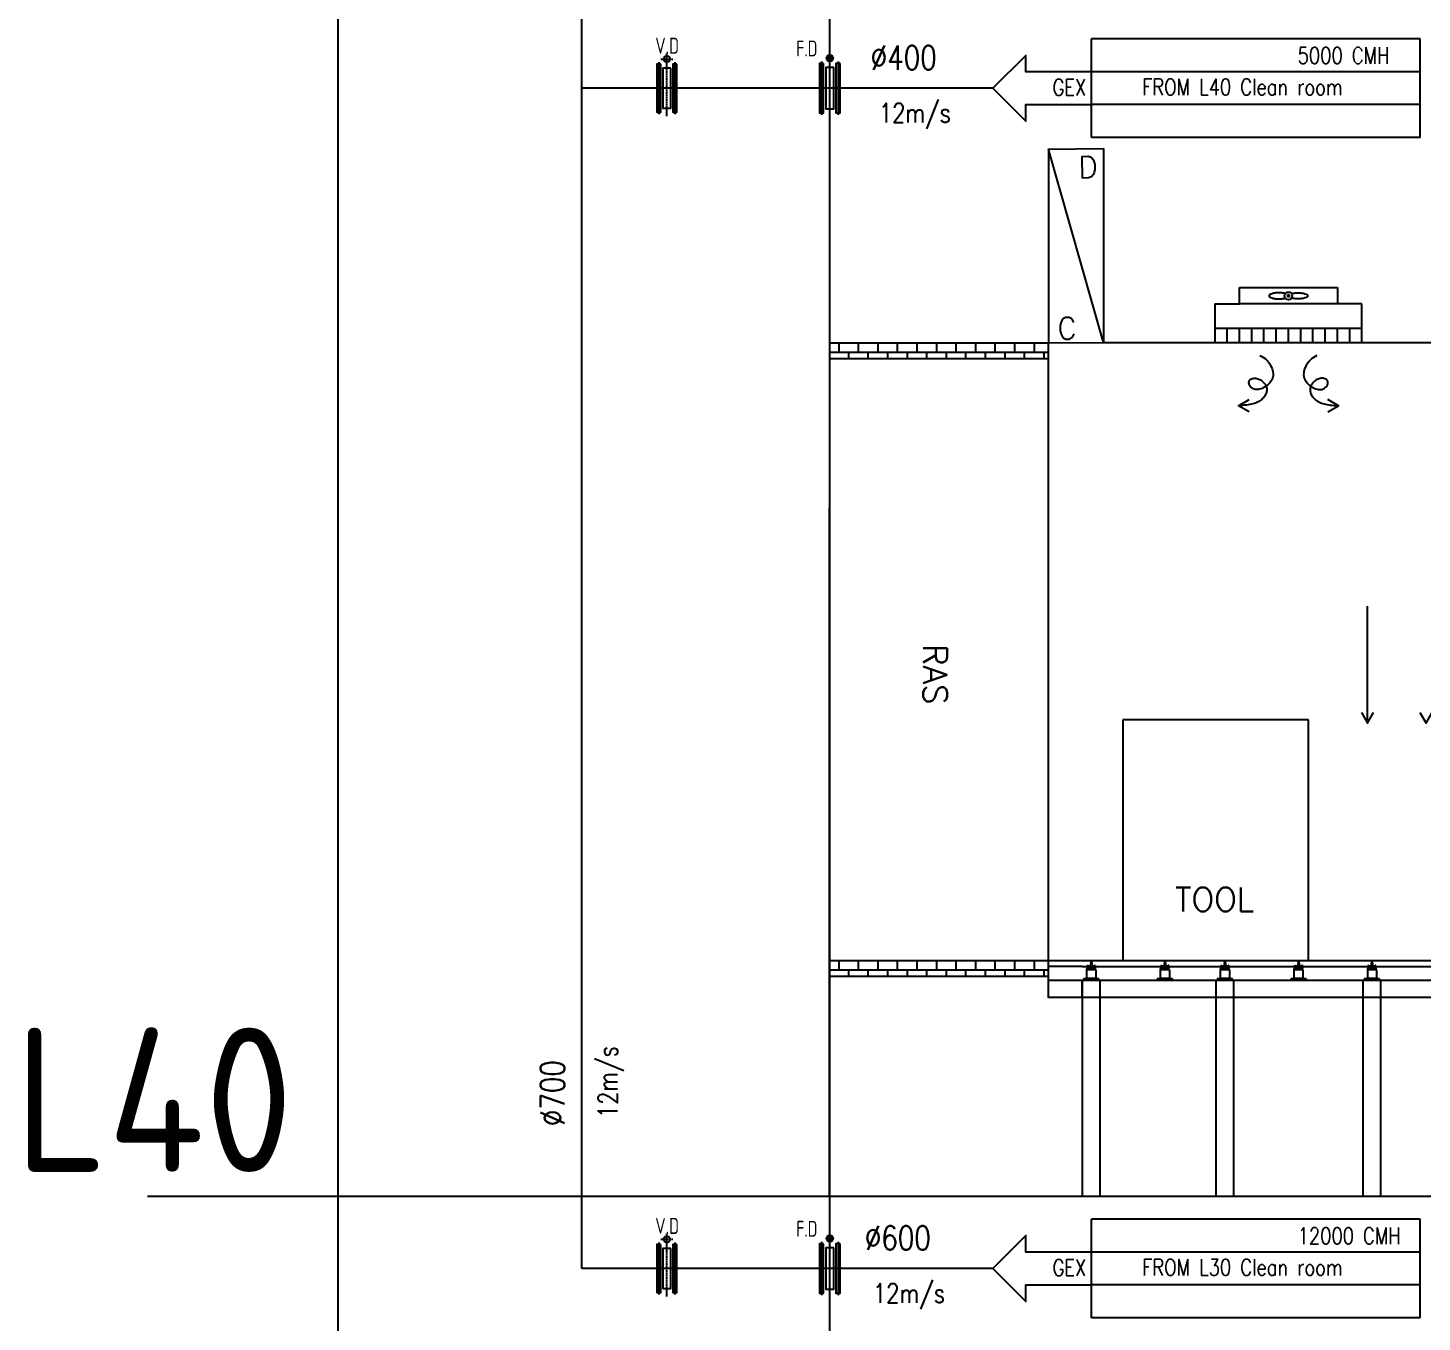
# Model space of a CAD drawing. Header units: millimetres. Extents: x 112 to 18918, y 65 to 12131.
# Drawn here: x 8773 to 11156, y 4526 to 6738 of the extents above; entities that cross this region are included whole.
import ezdxf
from ezdxf.enums import TextEntityAlignment as Align

# ---------------------------------------------------------------- set-up
doc = ezdxf.new("R2010")
doc.units = ezdxf.units.MM
doc.linetypes.add('CENTER', pattern=[2, 1.25, -0.25, 0.25, -0.25])
for name, color, linetype in [('A-DETL-01', 1, 'Continuous'), ('DETL-TXT', 4, 'Continuous'), ('M-CEQPM-MAU', 22, 'Continuous'), ('M-FM-LINE3', 3, 'Continuous'), ('M-HVAC-CMDUCT', 150, 'Continuous'), ('U-EX-TXT', 4, 'Continuous'), ('X-F10A-PID-F0-00-MAMEX-001$0$DRAWING CONNECTOR', 3, 'Continuous'), ('X-F10A-PID-F0-00-MAMEX-001$0$M-_DUCTAME-_E-', 40, 'Continuous'), ('X-F10A-PID-F0-00-MAMEX-001$0$X-F10X-PID-F0-00-MAMEX-001$0$M-_DUCTAME-_E-', 40, 'Continuous')]:
    doc.layers.add(name, color=color, linetype=linetype)
doc.styles.add('AA-TXT', font='isocp.shx', dxfattribs={"bigfont": 'chineset.shx'})
doc.styles.add('STDTEXT', font='simplex.shx', dxfattribs={"bigfont": 'china.shx'})
doc.styles.add('X-F10A-PID-F0-00-MAMEX-001$0$ROMANS', font='romans.shx', dxfattribs={"width": 0.8})

# ---------------------------------------------------------------- blocks, each defined once
blk = doc.blocks.new('X-F10A-PID-F0-00-MAMEX-001$0$Textblock')
for p, q in [((0, 15), (50, 15)), ((0, 15), (0, 0)), ((50, 15), (50, 0)), ((0, 10), (50, 10)), ((0, 5), (50, 5)), ((0, 0), (50, 0))]:
    blk.add_line(p, q)
at = {"style": 'X-F10A-PID-F0-00-MAMEX-001$0$ROMANS', "width": 0.8}
for tag, p in [('X', (2.29, 11.06)), ('LINE2', (2.29, 6.06)), ('LINE3', (2.29, 1.06))]:
    blk.add_attdef(tag, p, '', height=2.5, dxfattribs=at)
blk = doc.blocks.new('X-F10A-PID-F0-00-MAMEX-001$0$PFEILEIN')
at = {"flags": 128}
blk.add_lwpolyline([(15, -2.5), (25, -2.5), (25, -5), (30, 0), (25, 5), (25, 2.5), (15, 2.5)], close=True, dxfattribs=at)
at = {"style": 'X-F10A-PID-F0-00-MAMEX-001$0$ROMANS', "width": 0.8}
blk.add_attdef('MEDIUM', text='', height=2.5, dxfattribs=at).set_placement((15.5, 0), align=Align.MIDDLE_LEFT)

msp = doc.modelspace()

# ---------------------------------------------------------------- hatches: boundary and pattern name
at = {"layer": 'M-CEQPM-MAU'}
h = msp.add_hatch(dxfattribs=at)
h.set_pattern_fill('AR-B88', color=252, scale=0.164336)
h.set_pattern_definition([(360, (-661826.928, -1386475.463), (2e-14, 33.39309756), []), (90, (-661826.928, -1386475.463), (-16.69654878, 33.39309756), [33.39309756, -33.39309756])])
h.paths.add_polyline_path([(10517, 6199.4), (10143.1, 6199.4), (10143.1, 6173), (10517, 6173)])
h = msp.add_hatch(dxfattribs=at)
h.set_pattern_fill('AR-B88', color=252, scale=0.164336)
h.set_pattern_definition([(360, (-661826.93, -1387531.227), (2e-14, 33.39309756), []), (90, (-661826.93, -1387531.227), (-16.69654878, 33.39309756), [33.39309756, -33.39309756])])
h.paths.add_polyline_path([(10517, 5143.6), (10143.1, 5143.6), (10143.1, 5117.2), (10517, 5117.2)])
at = {"layer": 'M-FM-LINE3', "linetype": 'Continuous'}
h = msp.add_hatch(color=256, dxfattribs=at)
edge = h.paths.add_edge_path()
edge.add_arc((10143.3, 6686.2), 5.63, 0, 360)
h = msp.add_hatch(color=256, dxfattribs=at)
edge = h.paths.add_edge_path()
edge.add_arc((10143.3, 4668.6), 5.63, 0, 360)

# ---------------------------------------------------------------- linework, layer by layer
at = {"color": 252}
for points in [[(10143.1, 6199.4), (10517, 6199.4)], [(10143.1, 6173), (10517, 6173)], [(10143.1, 5143.6), (10517, 5143.6)], [(10143.1, 5117.2), (10517, 5117.2)]]:
    msp.add_lwpolyline(points, dxfattribs=at)
at = {"layer": 'A-DETL-01', "color": 252, "linetype": 'Continuous'}
for p, q in [((9302.2, 8769), (9302.2, 1469.6)), ((10143.1, 6754.7), (10143.1, 4740.4)), ((10143.1, 4740.4), (10143.1, 2726.2))]:
    msp.add_line(p, q, dxfattribs=at)
at = {"layer": 'M-CEQPM-MAU', "color": 252}
for p, q in [((10517, 6530.8), (10517, 6199.4)), ((10517, 6199.4), (10611.3, 6200.2)), ((10961.4, 5555.2), (10644, 5555.2)), ((10644, 5555.2), (10644, 5144.4)), ((10961.4, 5144.4), (10961.4, 5555.2))]:
    msp.add_line(p, q, dxfattribs=at)
at = {"layer": 'M-CEQPM-MAU', "color": 252, "ltscale": 0.1}
for p, q in [((10843.5, 6266), (10843.5, 6293.9)), ((10843.5, 6293.9), (11011.1, 6293.9)), ((11011.1, 6293.9), (11011.1, 6266)), ((10801.6, 6266), (10843.5, 6266)), ((10801.6, 6266), (10801.6, 6200.2)), ((11011.1, 6266), (10843.5, 6266)), ((11053, 6266), (11011.1, 6266)), ((11053, 6200.2), (11053, 6266)), ((10801.6, 6224.9), (11053, 6224.9)), ((10822.6, 6200.2), (10822.6, 6224.9)), ((10843.5, 6200.2), (10843.5, 6224.9)), ((10864.5, 6200.2), (10864.5, 6224.9)), ((10885.4, 6200.2), (10885.4, 6224.9)), ((10906.4, 6200.2), (10906.4, 6224.9)), ((10927.3, 6200.2), (10927.3, 6224.9)), ((10948.3, 6200.2), (10948.3, 6224.9)), ((10969.2, 6200.2), (10969.2, 6224.9)), ((10990.2, 6200.2), (10990.2, 6224.9)), ((11011.1, 6200.2), (11011.1, 6224.9)), ((11032.1, 6200.2), (11032.1, 6224.9)), ((10517, 5079.9), (10517, 6199.4)), ((10611.3, 6200.2), (12638.6, 6200.2)), ((10801.6, 6200.2), (11053, 6200.2)), ((10517, 5143.8), (10574.8, 5143.9)), ((10574.8, 5133.4), (10517, 5133.4)), ((10574.8, 5143.5), (12311.8, 5143.9)), ((12311.8, 5133.4), (10574.8, 5133.1)), ((10582.3, 5127.7), (10582.3, 5113.8)), ((10598.1, 5127.7), (10582.3, 5127.7)), ((10597.4, 5129.9), (10582.9, 5129.9)), ((10582.9, 5127.7), (10582.9, 5129.9)), ((10583.3, 5135.3), (10584.7, 5135.3)), ((10583.3, 5135.3), (10583.3, 5129.9)), ((10584.7, 5135.3), (10584.7, 5134.2)), ((10589.3, 5134.2), (10584.7, 5134.2)), ((10590.2, 5144.7), (10588.5, 5134.2)), ((10589.4, 5135.3), (10589.1, 5129.9)), ((10591, 5135.3), (10589.4, 5135.3)), ((10590.2, 5144.7), (10591.9, 5134.2)), ((10591, 5135.3), (10591.2, 5129.9)), ((10595.7, 5134.2), (10591, 5134.2)), ((10595.7, 5135.3), (10595.7, 5134.2)), ((10597, 5135.3), (10595.7, 5135.3)), ((10597, 5135.3), (10597, 5129.9)), ((10597.4, 5127.7), (10597.4, 5129.9)), ((10598.1, 5127.7), (10598.1, 5113.8)), ((10708, 5127.7), (10708, 5113.8)), ((10723.8, 5127.7), (10708, 5127.7)), ((10723.1, 5129.9), (10708.7, 5129.9)), ((10708.7, 5127.7), (10708.7, 5129.9)), ((10709.1, 5135.3), (10710.4, 5135.3)), ((10709.1, 5135.3), (10709.1, 5129.9)), ((10710.4, 5135.3), (10710.4, 5134.2)), ((10715, 5134.2), (10710.4, 5134.2)), ((10715.9, 5144.7), (10714.2, 5134.2)), ((10715.1, 5135.3), (10714.8, 5129.9)), ((10716.7, 5135.3), (10715.1, 5135.3)), ((10715.9, 5144.7), (10717.6, 5134.2)), ((10716.7, 5135.3), (10717, 5129.9)), ((10721.4, 5134.2), (10716.7, 5134.2)), ((10721.4, 5135.3), (10721.4, 5134.2)), ((10722.7, 5135.3), (10721.4, 5135.3)), ((10722.7, 5135.3), (10722.7, 5129.9)), ((10723.1, 5127.7), (10723.1, 5129.9)), ((10723.8, 5127.7), (10723.8, 5113.8)), ((10810.7, 5127.7), (10810.7, 5113.8)), ((10826.5, 5127.7), (10810.7, 5127.7)), ((10825.9, 5129.9), (10811.4, 5129.9)), ((10811.4, 5127.7), (10811.4, 5129.9)), ((10811.8, 5135.3), (10813.1, 5135.3)), ((10811.8, 5135.3), (10811.8, 5129.9)), ((10813.1, 5135.3), (10813.1, 5134.2)), ((10817.8, 5134.2), (10813.1, 5134.2)), ((10818.6, 5144.7), (10816.9, 5134.2)), ((10817.8, 5135.3), (10817.6, 5129.9)), ((10819.4, 5135.3), (10817.8, 5135.3)), ((10818.6, 5144.7), (10820.3, 5134.2)), ((10819.4, 5135.3), (10819.7, 5129.9)), ((10824.1, 5134.2), (10819.5, 5134.2)), ((10824.1, 5135.3), (10824.1, 5134.2)), ((10825.5, 5135.3), (10824.1, 5135.3)), ((10825.5, 5135.3), (10825.5, 5129.9)), ((10825.9, 5127.7), (10825.9, 5129.9)), ((10826.5, 5127.7), (10826.5, 5113.8)), ((10936.4, 5127.7), (10936.4, 5113.8)), ((10952.2, 5127.7), (10936.4, 5127.7)), ((10951.6, 5129.9), (10937.1, 5129.9)), ((10937.1, 5127.7), (10937.1, 5129.9)), ((10937.5, 5135.3), (10938.8, 5135.3)), ((10937.5, 5135.3), (10937.5, 5129.9)), ((10938.8, 5135.3), (10938.8, 5134.2)), ((10943.5, 5134.2), (10938.8, 5134.2)), ((10944.3, 5144.7), (10942.7, 5134.2)), ((10943.5, 5135.3), (10943.3, 5129.9)), ((10945.1, 5135.3), (10943.5, 5135.3)), ((10944.3, 5144.7), (10946, 5134.2)), ((10945.1, 5135.3), (10945.4, 5129.9)), ((10949.8, 5134.2), (10945.2, 5134.2)), ((10949.8, 5135.3), (10949.8, 5134.2)), ((10951.2, 5135.3), (10949.8, 5135.3)), ((10951.2, 5135.3), (10951.2, 5129.9)), ((10951.6, 5127.7), (10951.6, 5129.9)), ((10952.2, 5127.7), (10952.2, 5113.8)), ((11062.2, 5127.7), (11062.2, 5113.8)), ((11077.9, 5127.7), (11062.2, 5127.7)), ((11077.3, 5129.9), (11062.8, 5129.9)), ((11062.8, 5127.7), (11062.8, 5129.9)), ((11063.2, 5135.3), (11064.6, 5135.3)), ((11063.2, 5135.3), (11063.2, 5129.9)), ((11064.6, 5135.3), (11064.6, 5134.2)), ((11069.2, 5134.2), (11064.6, 5134.2)), ((11070, 5144.7), (11068.4, 5134.2)), ((11069.3, 5135.3), (11069, 5129.9)), ((11070.8, 5135.3), (11069.3, 5135.3)), ((11070, 5144.7), (11071.7, 5134.2)), ((11070.8, 5135.3), (11071.1, 5129.9)), ((11075.5, 5134.2), (11070.9, 5134.2)), ((11075.5, 5135.3), (11075.5, 5134.2)), ((11076.9, 5135.3), (11075.5, 5135.3)), ((11076.9, 5135.3), (11076.9, 5129.9)), ((11077.3, 5127.7), (11077.3, 5129.9)), ((11077.9, 5127.7), (11077.9, 5113.8)), ((10603.3, 5112.5), (10577, 5112.5)), ((10577, 5112.5), (10577, 5110.3)), ((10603.3, 5110.3), (10577, 5110.3)), ((10582.3, 5113.8), (10598.1, 5113.8)), ((10583.1, 5113.8), (10583.1, 5112.5)), ((10597.2, 5113.8), (10597.2, 5112.5)), ((10603.3, 5112.5), (10603.3, 5110.3)), ((10729, 5112.5), (10702.7, 5112.5)), ((10702.7, 5112.5), (10702.7, 5110.3)), ((10729, 5110.3), (10702.7, 5110.3)), ((10708, 5113.8), (10723.8, 5113.8)), ((10708.9, 5113.8), (10708.9, 5112.5)), ((10722.9, 5113.8), (10722.9, 5112.5)), ((10729, 5112.5), (10729, 5110.3)), ((10831.8, 5112.5), (10805.5, 5112.5)), ((10805.5, 5112.5), (10805.5, 5110.3)), ((10831.8, 5110.3), (10805.5, 5110.3)), ((10810.7, 5113.8), (10826.5, 5113.8)), ((10811.6, 5113.8), (10811.6, 5112.5)), ((10825.6, 5113.8), (10825.6, 5112.5)), ((10831.8, 5112.5), (10831.8, 5110.3)), ((10957.5, 5112.5), (10931.2, 5112.5)), ((10931.2, 5112.5), (10931.2, 5110.3)), ((10957.5, 5110.3), (10931.2, 5110.3)), ((10936.4, 5113.8), (10952.2, 5113.8)), ((10937.3, 5113.8), (10937.3, 5112.5)), ((10951.4, 5113.8), (10951.4, 5112.5)), ((10957.5, 5112.5), (10957.5, 5110.3)), ((11083.2, 5112.5), (11056.9, 5112.5)), ((11056.9, 5112.5), (11056.9, 5110.3)), ((11083.2, 5110.3), (11056.9, 5110.3)), ((11062.2, 5113.8), (11077.9, 5113.8)), ((11063, 5113.8), (11063, 5112.5)), ((11077.1, 5113.8), (11077.1, 5112.5)), ((11083.2, 5112.5), (11083.2, 5110.3))]:
    msp.add_line(p, q, dxfattribs=at)
at = {"layer": 'M-CEQPM-MAU', "color": 252}
msp.add_lwpolyline([(10611.3, 6531.7), (10611.3, 6200.2), (10517, 6530.8)], close=True, dxfattribs=at)
at = {"layer": 'M-CEQPM-MAU', "color": 252, "ltscale": 0.1}
for points in [[(10922, 6283.8, 0.03966), (10917.6, 6284.7, 0.032614), (10910.8, 6285.1, 0.032614), (10904.1, 6284.7, 0.044087), (10899.3, 6283.6, 0.086721), (10895.2, 6281.5, 0.233651), (10894.4, 6279.9, 0.233651), (10895.2, 6278.4, 0.086721), (10899.3, 6276.3, 0.044087), (10904.1, 6275.2, 0.032614), (10910.8, 6274.7, 0.032614), (10917.6, 6275.2, 0.03966), (10922, 6276.1)], [(10932.7, 6283.8, -0.03966), (10937.1, 6284.7, -0.032614), (10943.8, 6285.1, -0.032614), (10950.5, 6284.7, -0.044087), (10955.4, 6283.6, -0.086721), (10959.4, 6281.5, -0.233651), (10960.2, 6279.9, -0.233651), (10959.4, 6278.4, -0.086721), (10955.4, 6276.3, -0.044087), (10950.5, 6275.2, -0.032614), (10943.8, 6274.7, -0.032614), (10937.1, 6275.2, -0.03966), (10932.7, 6276.1)]]:
    msp.add_lwpolyline(points, format="xyb", dxfattribs=at)
at = {"layer": 'M-CEQPM-MAU', "color": 252, "ltscale": 0.1, "const_width": 3.29}
msp.add_lwpolyline([(10929, 6279.9, -1), (10925.7, 6279.9, -1)], format="xyb", close=True, dxfattribs=at)
at = {"layer": 'M-CEQPM-MAU', "color": 252, "ltscale": 0.1}
for points in [[(10517, 5110.3), (10574.8, 5110.3)], [(12311.8, 5080.7), (10574.8, 5080.7), (10574.8, 5110.3), (12311.8, 5110.3)], [(10574.8, 5080.7), (10517, 5080.7)]]:
    msp.add_lwpolyline(points, dxfattribs=at)
for points in [[(10575.4, 4740.4), (10575.4, 5110.3), (10605, 5110.3), (10605, 4740.4)], [(10803.8, 4740.4), (10803.8, 5110.3), (10833.4, 5110.3), (10833.4, 4740.4)], [(11055.3, 4740.4), (11055.3, 5110.3), (11084.8, 5110.3), (11084.8, 4740.4)]]:
    msp.add_lwpolyline(points, close=True, dxfattribs=at)
at = {"layer": 'M-CEQPM-MAU', "color": 252}
msp.add_lwpolyline([(13012.5, 4740.4), (8977.2, 4740.4)], dxfattribs=at)
at = {"layer": 'M-CEQPM-MAU', "color": 252, "ltscale": 0.1}
msp.add_circle((10927.3, 6279.9), 6.57, dxfattribs=at)
at = {"layer": 'M-FM-LINE3'}
for p, q in [((9851.1, 6679.2), (9851.1, 6590.4)), ((9878.4, 6679.2), (9878.4, 6590.4)), ((10129.3, 6680.5), (10129.3, 6589.1)), ((10157.4, 6680.5), (10157.4, 6589.1)), ((9851.1, 4661.7), (9851.1, 4572.9)), ((9878.4, 4661.7), (9878.4, 4572.9)), ((10129.3, 4663), (10129.3, 4571.6)), ((10157.4, 4663), (10157.4, 4571.6))]:
    msp.add_line(p, q, dxfattribs=at)
at = {"layer": 'M-FM-LINE3', "linetype": 'CENTER'}
for p, q in [((9854.5, 6684.7), (9875, 6684.7)), ((9864.7, 6587), (9864.7, 6694.9)), ((10143.3, 6586), (10143.3, 6693.9)), ((9864.7, 4569.4), (9864.7, 4677.4)), ((10143.3, 4568.4), (10143.3, 4676.4)), ((9854.5, 4667.2), (9875, 4667.2))]:
    msp.add_line(p, q, dxfattribs=at)
at = {"layer": 'M-FM-LINE3'}
for points in [[(9854.5, 6675.8), (9847.7, 6675.8), (9847.7, 6593.8), (9854.5, 6593.8)], [(9881.8, 6675.8), (9875, 6675.8), (9875, 6593.8), (9881.8, 6593.8)], [(10132.8, 6677), (10125.8, 6677), (10125.8, 6592.6), (10132.8, 6592.6)], [(10160.9, 6677), (10153.9, 6677), (10153.9, 6592.6), (10160.9, 6592.6)], [(9871.6, 6669), (9857.9, 6669), (9857.9, 6600.6), (9871.6, 6600.6)], [(10150.4, 6670), (10136.3, 6670), (10136.3, 6599.6), (10150.4, 6599.6)], [(9854.5, 4658.3), (9847.7, 4658.3), (9847.7, 4576.3), (9854.5, 4576.3)], [(9871.6, 4651.4), (9857.9, 4651.4), (9857.9, 4583.1), (9871.6, 4583.1)], [(9881.8, 4658.3), (9875, 4658.3), (9875, 4576.3), (9881.8, 4576.3)], [(10132.8, 4659.5), (10125.8, 4659.5), (10125.8, 4575.1), (10132.8, 4575.1)], [(10150.4, 4652.4), (10136.3, 4652.4), (10136.3, 4582.1), (10150.4, 4582.1)], [(10160.9, 4659.5), (10153.9, 4659.5), (10153.9, 4575.1), (10160.9, 4575.1)]]:
    msp.add_lwpolyline(points, close=True, dxfattribs=at)
for centre, radius in [((9864.7, 6684.7), 5.47), ((10143.3, 6686.2), 5.63), ((9864.7, 4667.2), 5.47), ((10143.3, 4668.6), 5.63)]:
    msp.add_circle(centre, radius, dxfattribs=at)
at = {"layer": 'M-HVAC-CMDUCT', "color": 252}
msp.add_line((11062.5, 5549.7), (11062.5, 5749.7), dxfattribs=at)
at = {"layer": 'M-HVAC-CMDUCT', "color": 252, "ltscale": 0.1}
for points in [[(10878.6, 6177.7, -0.140241), (10889.7, 6170.3, -0.038232), (10893.7, 6166.1), (10894.8, 6164.4), (10896.7, 6161.1), (10898.4, 6158.1), (10899.5, 6155.3), (10900.3, 6152.6), (10900.9, 6150.1), (10901.2, 6147.7), (10901.2, 6145.4), (10901.1, 6143.2), (10900.7, 6141.1), (10900.1, 6139.1), (10899.3, 6137.1), (10898.2, 6135.2), (10897, 6133.3), (10895.6, 6131.5), (10894, 6129.7), (10892.3, 6128), (10890.5, 6126.5), (10888.5, 6125), (10886.5, 6123.7), (10884.4, 6122.6), (10882.3, 6121.7), (10880.2, 6121), (10878, 6120.5), (10876, 6120.1), (10874, 6119.9), (10872.1, 6119.9), (10870.3, 6120.1), (10868.7, 6120.5), (10867.3, 6121), (10866, 6121.6), (10864.8, 6122.4, -0.282011), (10859.9, 6131.9, -0.222152), (10862.1, 6137.1, -0.123311), (10866.4, 6138.9), (10868, 6139.1), (10869.7, 6139.1), (10871.5, 6139), (10873.2, 6138.7), (10874.9, 6138.3), (10876.5, 6137.7), (10878.1, 6137), (10879.6, 6136.2), (10881.1, 6135.2), (10882.5, 6134.2), (10883.7, 6133.1), (10884.9, 6132), (10886, 6130.8), (10887, 6129.6), (10887.8, 6128.3), (10888.6, 6127), (10889.2, 6125.6), (10889.6, 6124.2), (10890, 6122.8), (10890.2, 6121.3), (10890.3, 6119.8), (10890.3, 6118.2), (10890.1, 6116.6), (10889.7, 6115), (10889.3, 6113.3), (10888.6, 6111.7), (10887.8, 6110.2), (10886.9, 6108.6), (10885.8, 6107.1), (10884.6, 6105.7), (10883.2, 6104.3), (10881.7, 6103), (10880.1, 6101.7), (10878.4, 6100.6), (10876.6, 6099.5), (10874.7, 6098.4), (10872.8, 6097.5), (10870.8, 6096.7), (10868.6, 6095.9), (10866.3, 6095.2), (10863.9, 6094.6), (10861.3, 6094.1), (10858.5, 6093.6), (10855.5, 6093.2), (10852.2, 6092.9), (10848.8, 6092.6), (10845.3, 6092.3), (10841.9, 6092.1)], [(10976, 6177.7, 0.140241), (10964.8, 6170.3, 0.038232), (10960.9, 6166.1), (10959.8, 6164.4), (10957.8, 6161.1), (10956.2, 6158.1), (10955, 6155.3), (10954.2, 6152.6), (10953.7, 6150.1), (10953.4, 6147.7), (10953.3, 6145.4), (10953.5, 6143.2), (10953.9, 6141.1), (10954.5, 6139.1), (10955.3, 6137.1), (10956.3, 6135.2), (10957.5, 6133.3), (10959, 6131.5), (10960.5, 6129.7), (10962.3, 6128), (10964.1, 6126.5), (10966, 6125), (10968.1, 6123.7), (10970.1, 6122.6), (10972.3, 6121.7), (10974.4, 6121), (10976.5, 6120.5), (10978.6, 6120.1), (10980.6, 6119.9), (10982.5, 6119.9), (10984.2, 6120.1), (10985.8, 6120.5), (10987.3, 6121), (10988.5, 6121.6), (10989.7, 6122.4, 0.282011), (10994.6, 6131.9, 0.222152), (10992.4, 6137.1, 0.123311), (10988.1, 6138.9), (10986.5, 6139.1), (10984.8, 6139.1), (10983.1, 6139), (10981.4, 6138.7), (10979.7, 6138.3), (10978, 6137.7), (10976.4, 6137), (10974.9, 6136.2), (10973.5, 6135.2), (10972.1, 6134.2), (10970.8, 6133.1), (10969.6, 6132), (10968.5, 6130.8), (10967.6, 6129.6), (10966.7, 6128.3), (10966, 6127), (10965.4, 6125.6), (10964.9, 6124.2), (10964.5, 6122.8), (10964.3, 6121.3), (10964.2, 6119.8), (10964.3, 6118.2), (10964.5, 6116.6), (10964.8, 6115), (10965.3, 6113.3), (10965.9, 6111.7), (10966.7, 6110.2), (10967.6, 6108.6), (10968.7, 6107.1), (10970, 6105.7), (10971.3, 6104.3), (10972.8, 6103), (10974.4, 6101.7), (10976.1, 6100.6), (10977.9, 6099.5), (10979.8, 6098.4), (10981.8, 6097.5), (10983.8, 6096.7), (10985.9, 6095.9), (10988.2, 6095.2), (10990.7, 6094.6), (10993.3, 6094.1), (10996.1, 6093.6), (10999.1, 6093.2), (11002.3, 6092.9), (11005.7, 6092.6), (11009.2, 6092.3), (11012.7, 6092.1)]]:
    msp.add_lwpolyline(points, format="xyb", dxfattribs=at)
for points in [[(10860, 6081.6), (10841.9, 6092.1), (10860, 6102.6)], [(10994.5, 6081.6), (11012.7, 6092.1), (10994.5, 6102.6)]]:
    msp.add_lwpolyline(points, dxfattribs=at)
at = {"layer": 'M-HVAC-CMDUCT', "color": 252}
for points in [[(10143.1, 4740.4), (10142.9, 5917.8)], [(11052, 5567.9), (11062.5, 5549.7), (11072.9, 5567.9)], [(11152, 5567.9), (11162.5, 5549.7), (11173, 5567.9)]]:
    msp.add_lwpolyline(points, dxfattribs=at)
at = {"layer": 'X-F10A-PID-F0-00-MAMEX-001$0$M-_DUCTAME-_E-'}
for points in [[(9719.5, 4617.3), (9719.5, 9057.8)], [(10422.1, 6634.8), (9719.5, 6634.8)], [(10422.1, 4617.3), (9719.5, 4617.3)]]:
    msp.add_lwpolyline(points, dxfattribs=at)

# ---------------------------------------------------------------- block references
at = {"layer": 'X-F10A-PID-F0-00-MAMEX-001$0$DRAWING CONNECTOR', "color": 3}
ref = msp.add_blockref('X-F10A-PID-F0-00-MAMEX-001$0$Textblock', (11152.4, 6719.1), dxfattribs=dict(at, xscale=11.23489343212888, yscale=11.23489343212888, zscale=11.23489343212888, rotation=179.9999999999999))
ref.add_attrib('LINE3', '5000 CMH', (10943.1, 6676.7), dxfattribs={"layer": '0', "color": 0, "height": 28.09, "style": 'X-F10A-PID-F0-00-MAMEX-001$0$ROMANS', "width": 0.8})
ref.add_attrib('LINE2', 'FROM L40 Clean room', (10677.4, 6622.9), dxfattribs={"layer": '0', "color": 0, "height": 28.087, "style": 'X-F10A-PID-F0-00-MAMEX-001$0$ROMANS', "width": 0.8})
ref = msp.add_blockref('X-F10A-PID-F0-00-MAMEX-001$0$PFEILEIN', (10759.1, 6634.8), dxfattribs=dict(at, xscale=11.23489343212888, yscale=11.23489343212888, zscale=11.23489343212888, rotation=179.9999999999999))
ref.add_attrib('MEDIUM', 'GEX', dxfattribs={"layer": '0', "color": 0, "height": 28.09, "style": 'X-F10A-PID-F0-00-MAMEX-001$0$ROMANS', "width": 0.8}).set_placement((10524.1, 6636.2), align=Align.MIDDLE_LEFT)
ref = msp.add_blockref('X-F10A-PID-F0-00-MAMEX-001$0$Textblock', (11152.4, 4701.5), dxfattribs=dict(at, xscale=11.23489343212888, yscale=11.23489343212888, zscale=11.23489343212888, rotation=179.9999999999999))
ref.add_attrib('LINE3', '12000 CMH', (10943.1, 4659.1), dxfattribs={"layer": '0', "color": 0, "height": 28.09, "style": 'X-F10A-PID-F0-00-MAMEX-001$0$ROMANS', "width": 0.8})
ref.add_attrib('LINE2', 'FROM L30 Clean room', (10677.4, 4605.3), dxfattribs={"layer": '0', "color": 0, "height": 28.087, "style": 'X-F10A-PID-F0-00-MAMEX-001$0$ROMANS', "width": 0.8})
ref = msp.add_blockref('X-F10A-PID-F0-00-MAMEX-001$0$PFEILEIN', (10759.1, 4617.3), dxfattribs=dict(at, xscale=11.23489343212888, yscale=11.23489343212888, zscale=11.23489343212888, rotation=179.9999999999999))
ref.add_attrib('MEDIUM', 'GEX', dxfattribs={"layer": '0', "color": 0, "height": 28.09, "style": 'X-F10A-PID-F0-00-MAMEX-001$0$ROMANS', "width": 0.8}).set_placement((10524.1, 4618.7), align=Align.MIDDLE_LEFT)

# ---------------------------------------------------------------- texts
at = {"layer": 'DETL-TXT', "color": 2, "ltscale": 0.1, "style": 'AA-TXT'}
msp.add_text('L40', height=246.5, dxfattribs=at).set_placement((8748.8, 4782.4))
at = {"layer": 'M-CEQPM-MAU', "color": 252, "style": 'STDTEXT'}
for s, p in [('D', (10584.6, 6500)), ('C', (10548.9, 6224.5))]:
    msp.add_text(s, height=37, rotation=1, dxfattribs=at).set_placement(p, align=Align.MIDDLE)
msp.add_text('RAS', height=41.08, rotation=270, dxfattribs=at).set_placement((10323.6, 5684.9), align=Align.MIDDLE_LEFT)
msp.add_text('TOOL', height=41.08, dxfattribs=at).set_placement((10733.5, 5248.3), align=Align.MIDDLE_LEFT)
at = {"layer": 'U-EX-TXT', "style": 'AA-TXT', "width": 0.8}
for s, height, p in [('V.D', 27.43, (9865.3, 6707.5)), ('F.D', 27, (10104.1, 6702.8)), ('V.D', 27.43, (9865.3, 4690)), ('F.D', 27, (10104.1, 4685.2))]:
    msp.add_text(s, height=height, dxfattribs=at).set_placement(p, align=Align.MIDDLE_CENTER)
at = {"layer": 'X-F10A-PID-F0-00-MAMEX-001$0$X-F10X-PID-F0-00-MAMEX-001$0$M-_DUCTAME-_E-', "style": 'X-F10A-PID-F0-00-MAMEX-001$0$ROMANS', "width": 0.8}
for s, height, p in [('%%C400', 41.13, (10213.3, 6666.5)), ('12m/s', 32.9, (10227.3, 6576.1)), ('%%C600', 41.13, (10203.2, 4649)), ('12m/s', 32.9, (10217.2, 4558.6))]:
    msp.add_text(s, height=height, dxfattribs=at).set_placement(p)
for s, height, p in [('12m/s', 32.9, (9780.3, 4874.6)), ('%%C700', 41.13, (9689.9, 4860.6))]:
    msp.add_text(s, height=height, rotation=90, dxfattribs=at).set_placement(p)

doc.saveas('drawing.dxf')
